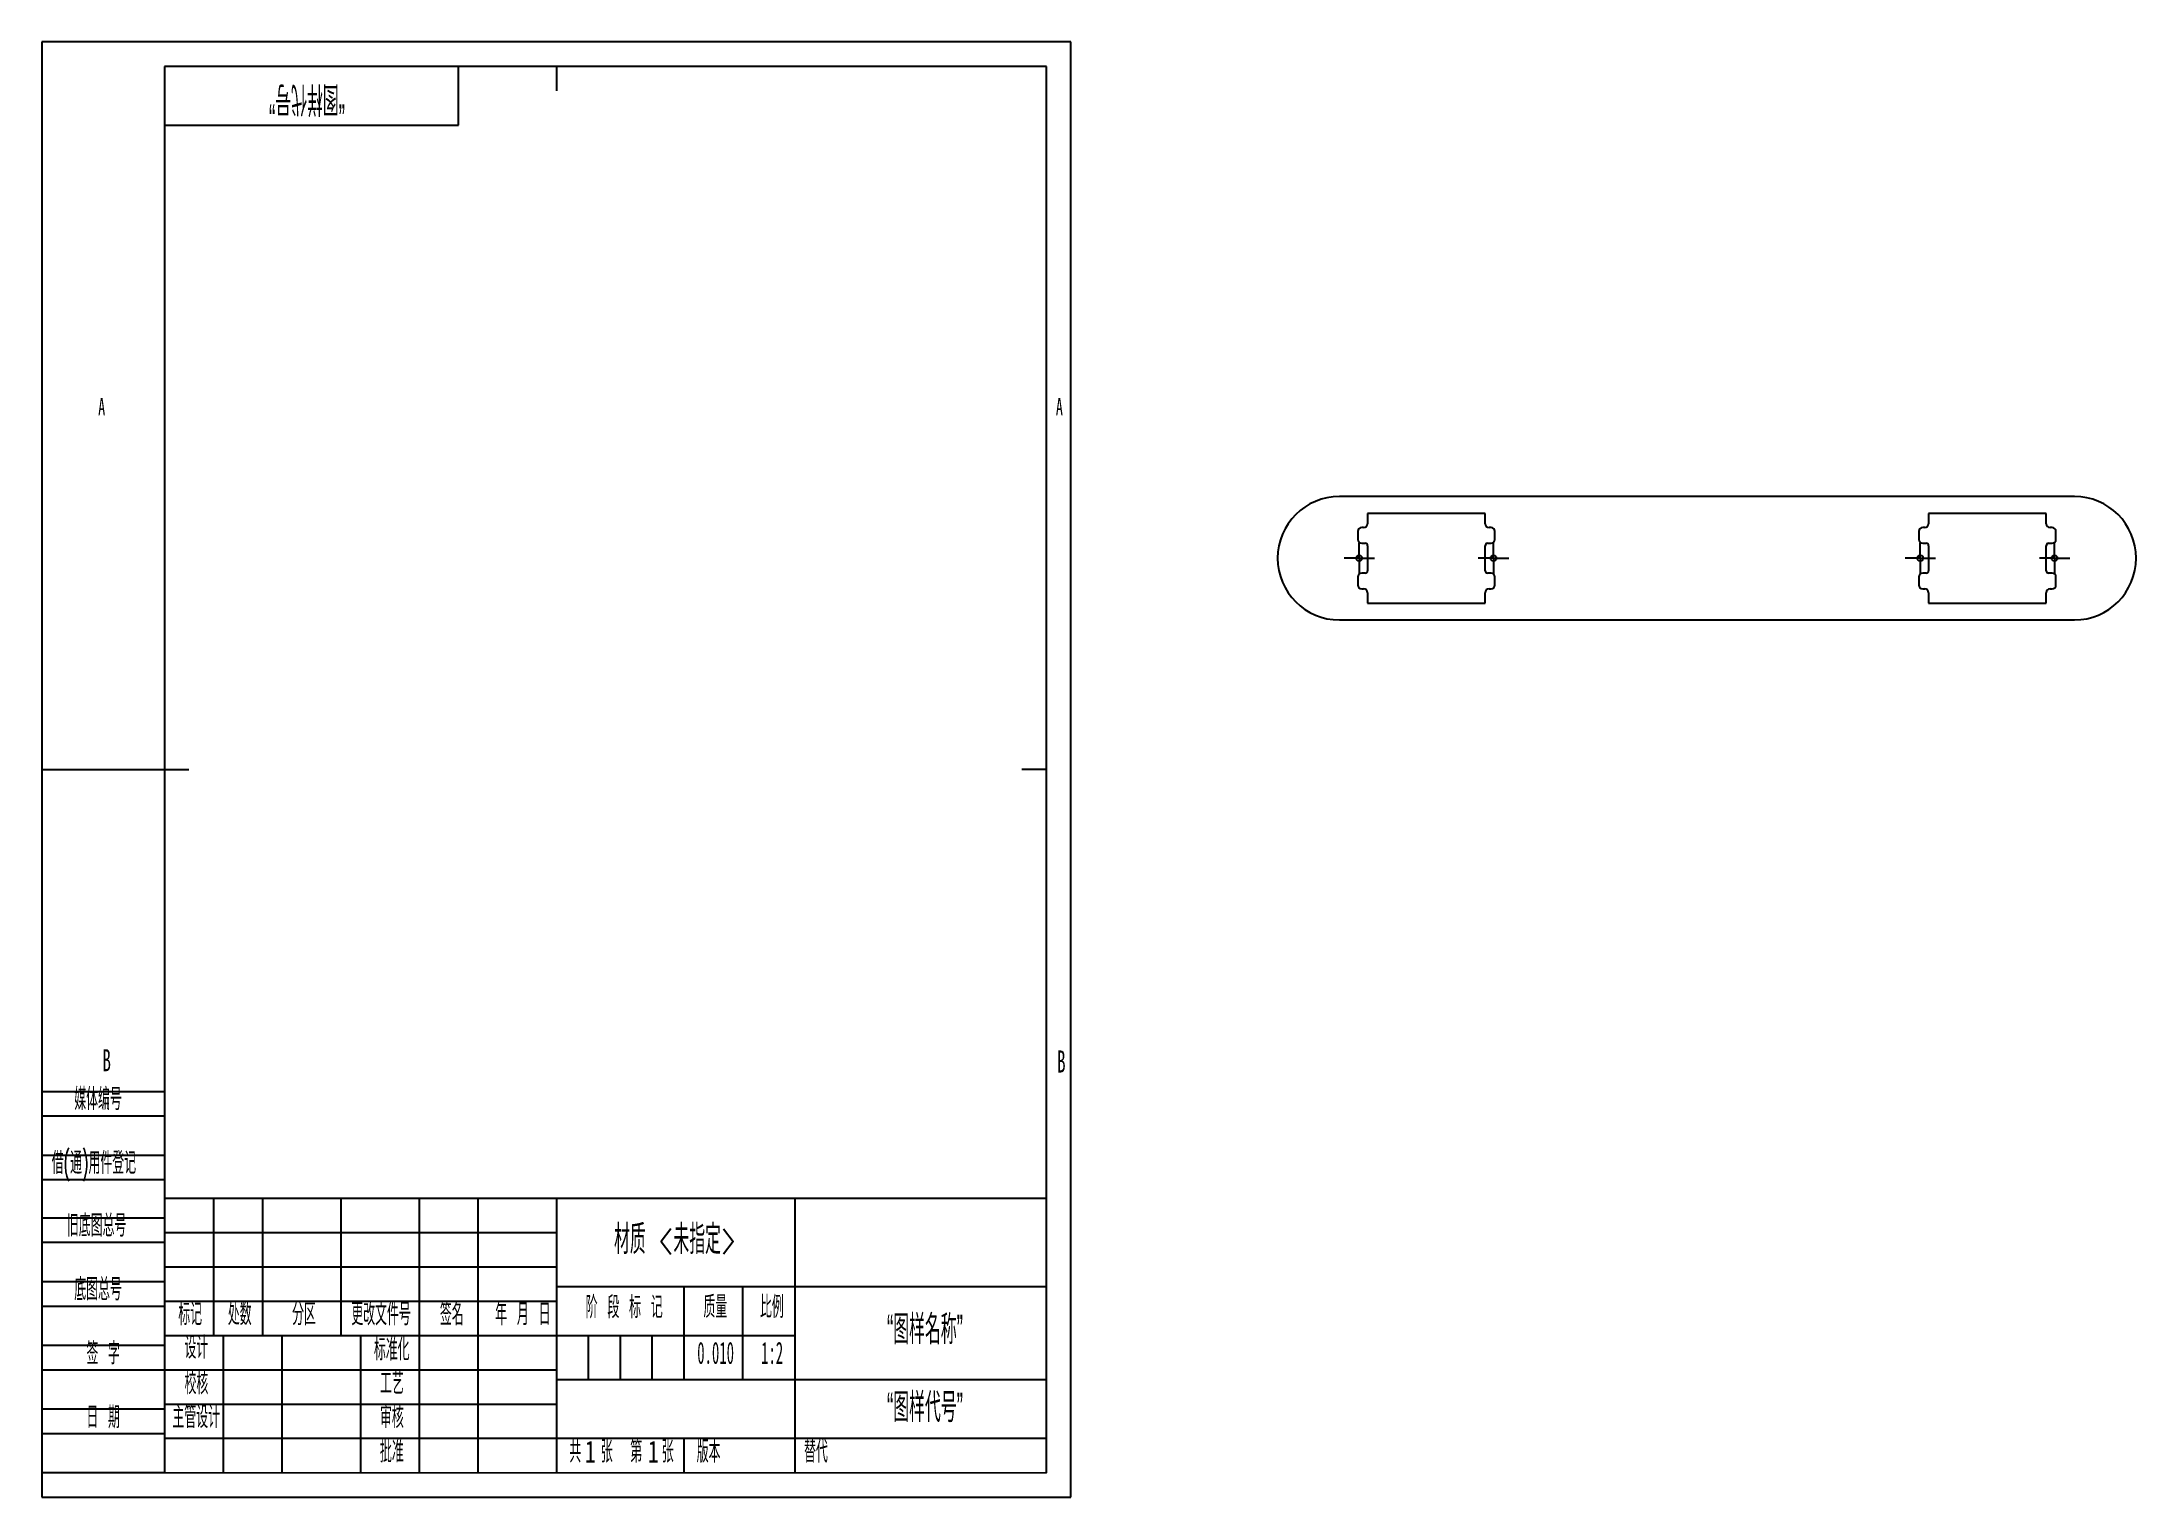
# Model space of a CAD drawing. Header units: millimetres. Extents: x 0 to 427, y 0 to 297.
import ezdxf

# ---------------------------------------------------------------- set-up
doc = ezdxf.new("R2010")
doc.units = ezdxf.units.MM
doc.layers.add('图框', color=7, linetype='Continuous')
doc.layers.add('尺寸', color=7, linetype='Continuous')
doc.styles.add('SLDTEXTSTYLE0', font='TXT', dxfattribs={"width": 0.49, "bigfont": 'bigfont'})
doc.styles.add('SLDTEXTSTYLE1', font='TXT', dxfattribs={"width": 0.494, "bigfont": 'bigfont'})
doc.styles.add('SLDTEXTSTYLE2', font='TXT', dxfattribs={"width": 0.494286, "bigfont": 'bigfont'})
doc.styles.add('SLDTEXTSTYLE3', font='TXT', dxfattribs={"width": 0.495, "bigfont": 'bigfont'})
doc.styles.add('SLDTEXTSTYLE4', font='TXT', dxfattribs={"width": 0.49})
doc.styles.add('SLDTEXTSTYLE5', font='TXT', dxfattribs={"width": 0.56})
doc.styles.add('SLDTEXTSTYLE6', font='TXT', dxfattribs={"width": 0.6})
doc.styles.add('SLDTEXTSTYLE7', font='TXT', dxfattribs={"width": 0.7})

# ---------------------------------------------------------------- blocks, each defined once
blk = doc.blocks.new('SW_CENTERMARKSYMBOL_0')
at = {"layer": '尺寸', "color": 0}
for p, q in [((-2.5, 0), (-3.1, 0)), ((0, 0), (-2.5, 0)), ((0, 2.5), (0, 3.1)), ((0, 0), (0, 2.5)), ((0, 0), (0, -2.5)), ((0, 0), (2.5, 0)), ((2.5, 0), (3.1, 0)), ((0, -2.5), (0, -3.1))]:
    blk.add_line(p, q, dxfattribs=at)
blk = doc.blocks.new('SW_CENTERMARKSYMBOL_1')
at = {"layer": '尺寸', "color": 0}
for p, q in [((-2.5, 0), (-3.1, 0)), ((0, 0), (-2.5, 0)), ((0, 2.5), (0, 3.1)), ((0, 0), (0, 2.5)), ((0, 0), (0, -2.5)), ((0, 0), (2.5, 0)), ((2.5, 0), (3.1, 0)), ((0, -2.5), (0, -3.1))]:
    blk.add_line(p, q, dxfattribs=at)
blk = doc.blocks.new('SW_CENTERMARKSYMBOL_2')
at = {"layer": '尺寸', "color": 0}
for p, q in [((-2.5, 0), (-3.1, 0)), ((0, 0), (-2.5, 0)), ((0, 2.5), (0, 3.1)), ((0, 0), (0, 2.5)), ((0, 0), (0, -2.5)), ((0, 0), (2.5, 0)), ((2.5, 0), (3.1, 0)), ((0, -2.5), (0, -3.1))]:
    blk.add_line(p, q, dxfattribs=at)
blk = doc.blocks.new('SW_CENTERMARKSYMBOL_3')
at = {"layer": '尺寸', "color": 0}
for p, q in [((-2.5, 0), (-3.1, 0)), ((0, 0), (-2.5, 0)), ((0, 2.5), (0, 3.1)), ((0, 0), (0, 2.5)), ((0, 0), (0, -2.5)), ((0, 0), (2.5, 0)), ((2.5, 0), (3.1, 0)), ((0, -2.5), (0, -3.1))]:
    blk.add_line(p, q, dxfattribs=at)

msp = doc.modelspace()

# ---------------------------------------------------------------- linework, layer by layer
at = {"color": 7, "linetype": 'Continuous', "lineweight": 25}
for p, q in [((414.8, 204.22), (264.8, 204.22)), ((268.55, 197.07), (268.55, 195.47)), ((269.75, 197.87), (269.35, 197.87)), ((294.55, 200.77), (270.55, 200.77)), ((270.55, 200.77), (270.55, 198.67)), ((294.55, 198.67), (294.55, 200.77)), ((295.75, 197.87), (295.35, 197.87)), ((296.55, 195.47), (296.55, 197.07)), ((383.05, 197.07), (383.05, 195.47)), ((384.25, 197.87), (383.85, 197.87)), ((409.05, 200.77), (385.05, 200.77)), ((385.05, 200.77), (385.05, 198.67)), ((409.05, 198.67), (409.05, 200.77)), ((410.25, 197.87), (409.85, 197.87)), ((411.05, 195.47), (411.05, 197.07)), ((269.35, 194.67), (270.05, 194.67)), ((270.55, 194.17), (270.55, 189.07)), ((294.55, 189.07), (294.55, 194.17)), ((295.05, 194.67), (295.75, 194.67)), ((383.85, 194.67), (384.55, 194.67)), ((385.05, 194.17), (385.05, 189.07)), ((409.05, 189.07), (409.05, 194.17)), ((409.55, 194.67), (410.25, 194.67)), ((270.05, 188.57), (269.35, 188.57)), ((295.75, 188.57), (295.05, 188.57)), ((384.55, 188.57), (383.85, 188.57)), ((410.25, 188.57), (409.55, 188.57)), ((268.55, 187.77), (268.55, 186.17)), ((269.35, 185.37), (269.75, 185.37)), ((270.55, 184.57), (270.55, 182.47)), ((294.55, 182.47), (294.55, 184.57)), ((295.35, 185.37), (295.75, 185.37)), ((296.55, 186.17), (296.55, 187.77)), ((383.05, 187.77), (383.05, 186.17)), ((383.85, 185.37), (384.25, 185.37)), ((385.05, 184.57), (385.05, 182.47)), ((409.05, 182.47), (409.05, 184.57)), ((409.85, 185.37), (410.25, 185.37)), ((411.05, 186.17), (411.05, 187.77)), ((270.55, 182.47), (294.55, 182.47)), ((385.05, 182.47), (409.05, 182.47)), ((264.8, 179.02), (414.8, 179.02))]:
    msp.add_line(p, q, dxfattribs=at)
for centre in [(268.85, 191.62), (296.25, 191.62), (383.35, 191.62), (410.75, 191.62)]:
    msp.add_circle(centre, 0.6, dxfattribs=at)
for centre, radius, start, end in [((264.8, 191.62), 12.6, 90, 270), ((414.8, 191.62), 12.6, 270, 90), ((269.35, 197.07), 0.8, 90, 180), ((269.75, 198.67), 0.8, 270, 360), ((295.35, 198.67), 0.8, 180, 270), ((295.75, 197.07), 0.8, 0, 90), ((383.85, 197.07), 0.8, 90, 180), ((384.25, 198.67), 0.8, 270, 0), ((409.85, 198.67), 0.8, 180, 270), ((410.25, 197.07), 0.8, 0, 90), ((269.35, 195.47), 0.8, 180, 270), ((270.05, 194.17), 0.5, 0, 90), ((295.05, 194.17), 0.5, 90, 180), ((295.75, 195.47), 0.8, 270, 360), ((383.85, 195.47), 0.8, 180, 270), ((384.55, 194.17), 0.5, 0, 90), ((409.55, 194.17), 0.5, 90, 180), ((410.25, 195.47), 0.8, 270, 0), ((269.35, 187.77), 0.8, 90, 180), ((270.05, 189.07), 0.5, 270, 0), ((295.05, 189.07), 0.5, 180, 270), ((295.75, 187.77), 0.8, 0, 90), ((383.85, 187.77), 0.8, 90, 180), ((384.55, 189.07), 0.5, 270, 0), ((409.55, 189.07), 0.5, 180, 270), ((410.25, 187.77), 0.8, 0, 90), ((269.35, 186.17), 0.8, 180, 270), ((269.75, 184.57), 0.8, 0, 90), ((295.35, 184.57), 0.8, 90, 180), ((295.75, 186.17), 0.8, 270, 0), ((383.85, 186.17), 0.8, 180, 270), ((384.25, 184.57), 0.8, 0, 90), ((409.85, 184.57), 0.8, 90, 180), ((410.25, 186.17), 0.8, 270, 0)]:
    msp.add_arc(centre, radius, start, end, dxfattribs=at)
at = {"layer": '图框'}
for p, q in [((210, 297), (0, 297)), ((0, 297), (0, 0)), ((210, 0), (210, 297)), ((0, 82.79), (25, 82.79)), ((0, 77.79), (25, 77.79)), ((0, 69.79), (25, 69.79)), ((0, 64.79), (25, 64.79)), ((25.01, 61.02), (25, 5.02)), ((0, 57), (25, 57)), ((0, 52), (25, 52)), ((25, 54), (105, 54)), ((0, 44), (25, 44)), ((25, 47), (105, 47)), ((0, 39), (25, 39)), ((0, 31), (25, 31)), ((111.5, 33), (111.5, 24)), ((118, 33), (118, 24)), ((124.5, 33), (124.5, 24)), ((0, 26), (25, 26)), ((0, 18), (25, 18)), ((0, 13), (25, 13)), ((0, 5.03), (25, 5.02)), ((153.69, 5), (153.69, 4.99)), ((0, 0), (210, 0))]:
    msp.add_line(p, q, dxfattribs=at)
at = {"layer": '图框', "lineweight": 25}
for p, q in [((205, 292), (25, 292)), ((25, 292), (25, 5)), ((85, 280), (85, 292)), ((105, 292), (105, 287)), ((205, 4.97), (205, 292)), ((25, 280), (85, 280)), ((0, 148.5), (30, 148.5)), ((205, 148.5), (200, 148.5)), ((25, 61), (205, 61)), ((35, 61), (35, 33)), ((45, 61), (45, 33)), ((61, 61), (61, 33)), ((77, 61), (77, 5)), ((89, 61), (89, 5)), ((105, 61), (105, 5)), ((153.69, 60.99), (153.69, 5)), ((105, 43), (205, 43)), ((131, 43), (131, 24)), ((143, 43), (143, 24)), ((25, 40), (105, 40)), ((25, 33), (105, 33)), ((37, 33), (37, 5)), ((49, 33), (49, 5)), ((65, 33), (65, 5)), ((105.01, 32.99), (153.69, 32.99)), ((25, 26), (105, 26)), ((105, 24), (205, 24)), ((25, 19), (105, 19)), ((25, 12.02), (105, 12.02)), ((105, 12.02), (205, 12.05)), ((131, 12.03), (131, 4.99)), ((25, 5.02), (205, 4.97))]:
    msp.add_line(p, q, dxfattribs=at)

# ---------------------------------------------------------------- block references
at = {"layer": '尺寸'}
for name, p in [('SW_CENTERMARKSYMBOL_1', (268.85, 191.62)), ('SW_CENTERMARKSYMBOL_0', (296.25, 191.62)), ('SW_CENTERMARKSYMBOL_3', (383.35, 191.62)), ('SW_CENTERMARKSYMBOL_2', (410.75, 191.62))]:
    msp.add_blockref(name, p, dxfattribs=at)

# ---------------------------------------------------------------- texts
at = {"layer": '图框', "insert": (54.1, 282.31), "char_height": 6, "attachment_point": 2, "rotation": 180, "style": 'SLDTEXTSTYLE0'}
msp.add_mtext('\\M+18167图样\\M+191E3\\M+18D86\\M+18168', dxfattribs=at)
at = {"layer": '图框'}
for s, insert, char_height, attachment_point, style in [('A', (12.2, 224.3), 3.5, 2, 'SLDTEXTSTYLE6'), ('A', (207.65, 224.3), 3.5, 2, 'SLDTEXTSTYLE6'), ('B', (13.23, 91.41), 4.5, 2, 'SLDTEXTSTYLE5'), ('B', (208.06, 91.16), 4.5, 2, 'SLDTEXTSTYLE5'), ('\\M+1947D\\M+191CC编\\M+18D86', (6.61, 83.48), 4.5, 1, 'SLDTEXTSTYLE0'), ('\\M+18ED8(\\M+192CA)\\M+19770\\M+18C8F\\M+1936F记', (2.02, 70.45), 4.5, 1, 'SLDTEXTSTYLE0'), ('\\M+18B8C\\M+192EA图总\\M+18D86', (5.11, 57.68), 4.5, 1, 'SLDTEXTSTYLE0'), ('\\M+192EA图总\\M+18D86', (6.61, 44.66), 4.5, 1, 'SLDTEXTSTYLE0'), ('标记', (30.26, 39.58), 4.5, 2, 'SLDTEXTSTYLE0'), ('处\\M+19094', (40.38, 39.58), 4.5, 2, 'SLDTEXTSTYLE0'), ('\\M+195AA\\M+18BE6', (53.49, 39.58), 4.5, 2, 'SLDTEXTSTYLE0'), ('\\M+18D58\\M+189FC\\M+195B6\\M+18C8F\\M+18D86', (69.22, 39.58), 4.5, 2, 'SLDTEXTSTYLE0'), ('签\\M+196BC', (83.66, 39.58), 4.5, 2, 'SLDTEXTSTYLE0'), ('\\M+1944E \\M+18C8E \\M+193FA', (98.16, 39.58), 4.5, 2, 'SLDTEXTSTYLE1'), ('阶 \\M+19269 标 记', (118.84, 41.01), 4.5, 2, 'SLDTEXTSTYLE2'), ('质\\M+197CA', (137.44, 41.08), 4.5, 2, 'SLDTEXTSTYLE0'), ('\\M+194E4\\M+197E1', (148.98, 41.08), 4.5, 2, 'SLDTEXTSTYLE0'), ('签 \\M+18E9A', (12.5, 31.58), 4.5, 2, 'SLDTEXTSTYLE0'), ('设计', (31.53, 32.76), 4.5, 2, 'SLDTEXTSTYLE0'), ('标\\M+18F79\\M+189BB', (71.4, 32.38), 4.5, 2, 'SLDTEXTSTYLE0'), ('0.010', (137.5, 31.7), 4.5, 2, 'SLDTEXTSTYLE4'), ('1:2', (149.03, 31.7), 4.5, 2, 'SLDTEXTSTYLE4'), ('\\M+18D5A\\M+18A6A', (31.53, 25.49), 4.5, 2, 'SLDTEXTSTYLE0'), ('\\M+18D48艺', (71.42, 25.49), 4.5, 2, 'SLDTEXTSTYLE0'), ('\\M+193FA \\M+18AFA', (12.5, 18.56), 4.5, 2, 'SLDTEXTSTYLE0'), ('\\M+18EE5\\M+18AC7设计', (31.5, 18.58), 4.5, 2, 'SLDTEXTSTYLE0'), ('审\\M+18A6A', (71.42, 18.59), 4.5, 2, 'SLDTEXTSTYLE0'), ('\\M+194E1\\M+18F79', (71.42, 11.57), 4.5, 2, 'SLDTEXTSTYLE0'), ('\\M+18BA4  张', (112.07, 11.54), 4.5, 2, 'SLDTEXTSTYLE3'), ('1', (110.85, 11.54), 4.5, 1, 'SLDTEXTSTYLE7'), ('\\M+191E6  张', (124.51, 11.54), 4.5, 2, 'SLDTEXTSTYLE3'), ('1', (123.72, 11.54), 4.5, 1, 'SLDTEXTSTYLE7'), ('\\M+194C5\\M+1967B', (136.07, 11.54), 4.5, 2, 'SLDTEXTSTYLE0'), ('\\M+191D6\\M+191E3', (155.55, 11.54), 4.5, 1, 'SLDTEXTSTYLE0')]:
    msp.add_mtext(s, dxfattribs=dict(at, insert=insert, char_height=char_height, attachment_point=attachment_point, style=style))
at = {"layer": '尺寸', "char_height": 6, "attachment_point": 2, "style": 'SLDTEXTSTYLE0'}
for s, insert in [('\\M+18DDE质 <\\M+196A2\\M+18E77\\M+192E8>', (129.19, 55.61)), ('\\M+18167图样\\M+196BC\\M+18FCC\\M+18168', (180.22, 37.21)), ('\\M+18167图样\\M+191E3\\M+18D86\\M+18168', (180.22, 21.3))]:
    msp.add_mtext(s, dxfattribs=dict(at, insert=insert))

doc.saveas('drawing.dxf')
